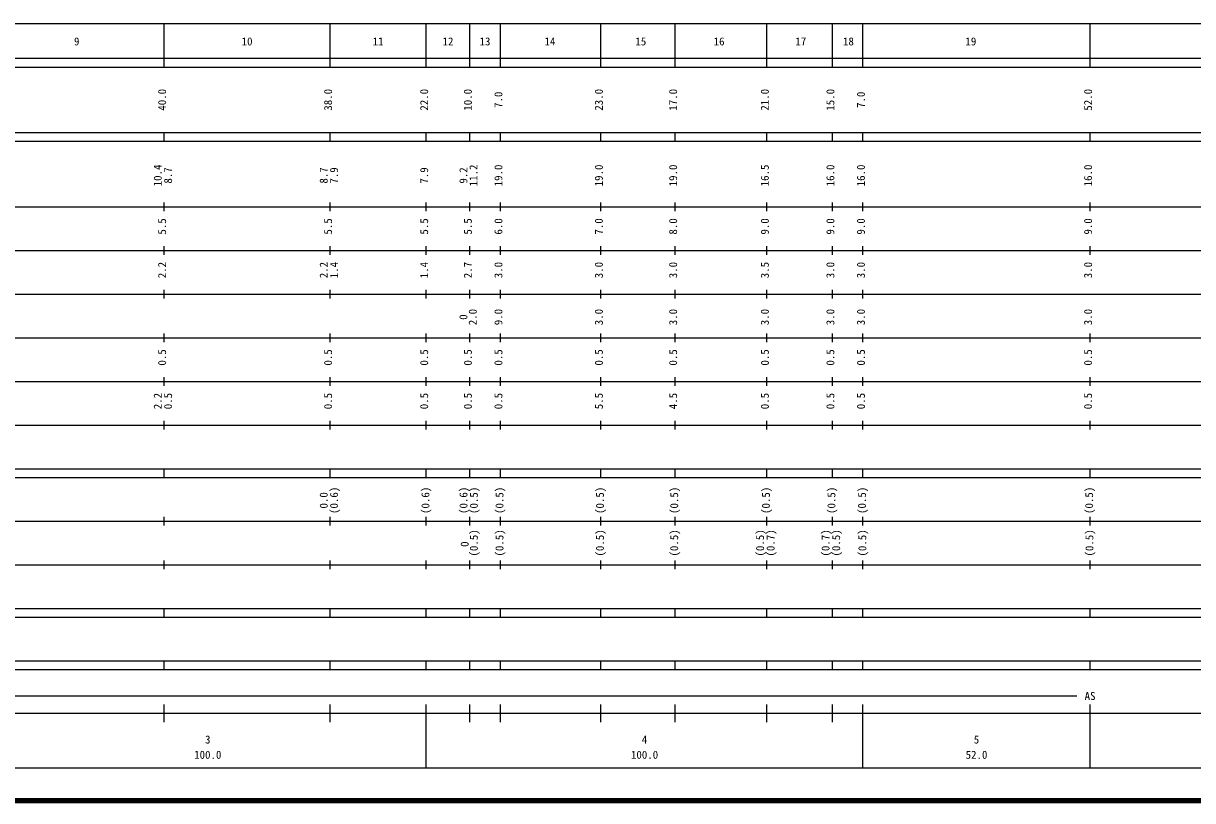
# Model space of a CAD drawing. Units: millimetres on the paper, enlarged 1000 times. Extents: x 40000 to 680000, y 20000 to 380000.
# Drawn here: x 275785 to 543479, y 20000 to 198000 of the extents above; entities that cross this region are included whole.
import ezdxf
from ezdxf.enums import TextEntityAlignment as Align

# ---------------------------------------------------------------- set-up
doc = ezdxf.new("R2010")
doc.units = ezdxf.units.MM
doc.header["$LTSCALE"] = 1000
doc.layers.add('M-TTL', color=2, linetype='Continuous', lineweight=140)
doc.layers.add('M-TTL-BAND', color=7, linetype='Continuous', lineweight=25)
doc.styles.add('ＭＳ ゴシック', font='')
doc.styles.get('ＭＳ ゴシック').set_extended_font_data('MS Gothic')

msp = doc.modelspace()

# ---------------------------------------------------------------- linework, layer by layer
at = {"layer": 'M-TTL'}
msp.add_line((40000, 20000), (680000, 20000), dxfattribs=at)
at = {"layer": 'M-TTL-BAND'}
for p, q in [((68000, 198000), (579000, 198000)), ((308000, 188000), (308000, 198000)), ((346000, 188000), (346000, 198000)), ((368000, 188000), (368000, 198000)), ((378000, 188000), (378000, 198000)), ((385000, 188000), (385000, 198000)), ((408000, 188000), (408000, 198000)), ((425000, 188000), (425000, 198000)), ((446000, 188000), (446000, 198000)), ((461000, 188000), (461000, 198000)), ((468000, 188000), (468000, 198000)), ((520000, 188000), (520000, 198000)), ((40000, 190000), (579000, 190000)), ((40000, 188000), (579000, 188000)), ((40000, 173000), (579000, 173000)), ((308000, 171000), (308000, 173000)), ((346000, 171000), (346000, 173000)), ((368000, 171000), (368000, 173000)), ((378000, 171000), (378000, 173000)), ((385000, 171000), (385000, 173000)), ((408000, 171000), (408000, 173000)), ((425000, 171000), (425000, 173000)), ((446000, 171000), (446000, 173000)), ((461000, 171000), (461000, 173000)), ((468000, 171000), (468000, 173000)), ((520000, 171000), (520000, 173000)), ((40000, 171000), (579000, 171000)), ((40000, 156000), (579000, 156000)), ((308000, 155000), (308000, 157000)), ((346000, 155000), (346000, 157000)), ((368000, 155000), (368000, 157000)), ((378000, 155000), (378000, 157000)), ((385000, 155000), (385000, 157000)), ((408000, 155000), (408000, 157000)), ((425000, 155000), (425000, 157000)), ((446000, 155000), (446000, 157000)), ((461000, 155000), (461000, 157000)), ((468000, 155000), (468000, 157000)), ((520000, 155000), (520000, 157000)), ((46000, 146000), (579000, 146000)), ((308000, 145000), (308000, 147000)), ((346000, 145000), (346000, 147000)), ((368000, 145000), (368000, 147000)), ((378000, 145000), (378000, 147000)), ((385000, 145000), (385000, 147000)), ((408000, 145000), (408000, 147000)), ((425000, 145000), (425000, 147000)), ((446000, 145000), (446000, 147000)), ((461000, 145000), (461000, 147000)), ((468000, 145000), (468000, 147000)), ((520000, 145000), (520000, 147000)), ((308000, 135000), (308000, 137000)), ((346000, 135000), (346000, 137000)), ((368000, 135000), (368000, 137000)), ((378000, 135000), (378000, 137000)), ((385000, 135000), (385000, 137000)), ((408000, 135000), (408000, 137000)), ((425000, 135000), (425000, 137000)), ((446000, 135000), (446000, 137000)), ((461000, 135000), (461000, 137000)), ((468000, 135000), (468000, 137000)), ((52000, 136000), (579000, 136000)), ((46000, 126000), (579000, 126000)), ((308000, 125000), (308000, 127000)), ((346000, 125000), (346000, 127000)), ((368000, 125000), (368000, 127000)), ((378000, 125000), (378000, 127000)), ((385000, 125000), (385000, 127000)), ((408000, 125000), (408000, 127000)), ((425000, 125000), (425000, 127000)), ((446000, 125000), (446000, 127000)), ((461000, 125000), (461000, 127000)), ((468000, 125000), (468000, 127000)), ((520000, 125000), (520000, 127000)), ((520000, 125000), (520000, 127000)), ((52000, 116000), (579000, 116000)), ((308000, 115000), (308000, 117000)), ((346000, 115000), (346000, 117000)), ((368000, 115000), (368000, 117000)), ((378000, 115000), (378000, 117000)), ((385000, 115000), (385000, 117000)), ((408000, 115000), (408000, 117000)), ((425000, 115000), (425000, 117000)), ((446000, 115000), (446000, 117000)), ((461000, 115000), (461000, 117000)), ((468000, 115000), (468000, 117000)), ((520000, 115000), (520000, 117000)), ((520000, 115000), (520000, 117000)), ((46000, 106000), (579000, 106000)), ((308000, 105000), (308000, 107000)), ((346000, 105000), (346000, 107000)), ((368000, 105000), (368000, 107000)), ((378000, 105000), (378000, 107000)), ((385000, 105000), (385000, 107000)), ((408000, 105000), (408000, 107000)), ((425000, 105000), (425000, 107000)), ((446000, 105000), (446000, 107000)), ((461000, 105000), (461000, 107000)), ((468000, 105000), (468000, 107000)), ((520000, 105000), (520000, 107000)), ((40000, 96000), (579000, 96000)), ((40000, 94000), (579000, 94000)), ((308000, 94000), (308000, 96000)), ((346000, 94000), (346000, 96000)), ((368000, 94000), (368000, 96000)), ((378000, 94000), (378000, 96000)), ((385000, 94000), (385000, 96000)), ((408000, 94000), (408000, 96000)), ((425000, 94000), (425000, 96000)), ((446000, 94000), (446000, 96000)), ((461000, 94000), (461000, 96000)), ((468000, 94000), (468000, 96000)), ((520000, 94000), (520000, 96000)), ((49000, 84000), (579000, 84000)), ((308000, 83000), (308000, 85000)), ((346000, 83000), (346000, 85000)), ((368000, 83000), (368000, 85000)), ((378000, 83000), (378000, 85000)), ((385000, 83000), (385000, 85000)), ((408000, 83000), (408000, 85000)), ((425000, 83000), (425000, 85000)), ((446000, 83000), (446000, 85000)), ((461000, 83000), (461000, 85000)), ((468000, 83000), (468000, 85000)), ((520000, 83000), (520000, 85000)), ((520000, 83000), (520000, 85000)), ((308000, 73000), (308000, 75000)), ((346000, 73000), (346000, 75000)), ((368000, 73000), (368000, 75000)), ((378000, 73000), (378000, 75000)), ((385000, 73000), (385000, 75000)), ((408000, 73000), (408000, 75000)), ((425000, 73000), (425000, 75000)), ((446000, 73000), (446000, 75000)), ((461000, 73000), (461000, 75000)), ((468000, 73000), (468000, 75000)), ((520000, 73000), (520000, 75000)), ((40000, 74000), (579000, 74000)), ((40000, 64000), (579000, 64000)), ((40000, 62000), (579000, 62000)), ((308000, 62000), (308000, 64000)), ((346000, 62000), (346000, 64000)), ((368000, 62000), (368000, 64000)), ((378000, 62000), (378000, 64000)), ((385000, 62000), (385000, 64000)), ((408000, 62000), (408000, 64000)), ((425000, 62000), (425000, 64000)), ((446000, 62000), (446000, 64000)), ((461000, 62000), (461000, 64000)), ((468000, 62000), (468000, 64000)), ((520000, 62000), (520000, 64000)), ((40000, 52000), (579000, 52000)), ((308000, 50000), (308000, 52000)), ((346000, 50000), (346000, 52000)), ((368000, 50000), (368000, 52000)), ((378000, 50000), (378000, 52000)), ((385000, 50000), (385000, 52000)), ((408000, 50000), (408000, 52000)), ((425000, 50000), (425000, 52000)), ((446000, 50000), (446000, 52000)), ((461000, 50000), (461000, 52000)), ((468000, 50000), (468000, 52000)), ((520000, 50000), (520000, 52000)), ((40000, 50000), (579000, 50000)), ((71000, 44000), (517000, 44000)), ((308000, 38000), (308000, 42000)), ((346000, 38000), (346000, 42000)), ((368000, 27500), (368000, 42000)), ((378000, 38000), (378000, 42000)), ((385000, 38000), (385000, 42000)), ((408000, 38000), (408000, 42000)), ((425000, 38000), (425000, 42000)), ((446000, 38000), (446000, 42000)), ((461000, 38000), (461000, 42000)), ((468000, 27500), (468000, 42000)), ((520000, 27500), (520000, 42000)), ((40000, 40000), (579000, 40000)), ((68000, 27500), (579000, 27500))]:
    msp.add_line(p, q, dxfattribs=at)

# ---------------------------------------------------------------- texts
at = {"layer": 'M-TTL-BAND', "style": 'ＭＳ ゴシック'}
for s, p in [('9', (288000, 192405)), ('10', (327000, 192405)), ('11', (357000, 192405)), ('12', (373000, 192405)), ('13', (381471, 192405)), ('14', (396346, 192405)), ('15', (417149, 192405)), ('16', (435072, 192405)), ('17', (453777, 192405)), ('18', (464684, 192405)), ('19', (492709, 192405)), ('AS', (520000, 42500)), ('3', (318000, 32523)), ('4', (418000, 32523)), ('5', (494000, 32523)), ('100.0', (318000, 29033)), ('100.0', (418000, 29033)), ('52.0', (494000, 29033))]:
    msp.add_text(s, height=1833, dxfattribs=at).set_placement(p, align=Align.BOTTOM_CENTER)
for s, p in [('40.0', (309000, 180500)), ('38.0', (347000, 180500)), ('22.0', (369000, 180500)), ('10.0', (379000, 180500)), ('7.0', (386000, 180500)), ('23.0', (409000, 180500)), ('17.0', (426000, 180500)), ('21.0', (447000, 180500)), ('15.0', (462000, 180500)), ('7.0', (469000, 180500)), ('52.0', (521000, 180500)), ('10.4', (308000, 163174)), ('8.7', (310370, 163174)), ('8.7', (346000, 163174)), ('7.9', (348370, 163174)), ('7.9', (369000, 163174)), ('9.2', (377982, 163174)), ('11.2', (380297, 163174)), ('19.0', (386000, 163174)), ('19.0', (409000, 163174)), ('19.0', (426000, 163174)), ('16.5', (447000, 163174)), ('16.0', (462000, 163174)), ('16.0', (469000, 163174)), ('16.0', (521000, 163174)), ('5.5', (309000, 151500)), ('5.5', (347000, 151500)), ('5.5', (369000, 151500)), ('5.5', (379000, 151500)), ('6.0', (386000, 151500)), ('7.0', (409000, 151500)), ('8.0', (426000, 151500)), ('9.0', (447000, 151500)), ('9.0', (462000, 151500)), ('9.0', (469000, 151500)), ('9.0', (521000, 151500)), ('2.2', (309000, 141500)), ('2.2', (346000, 141500)), ('1.4', (348370, 141500)), ('1.4', (369000, 141500)), ('2.7', (379000, 141500)), ('3.0', (386000, 141500)), ('3.0', (409000, 141500)), ('3.0', (426000, 141500)), ('3.5', (447000, 141500)), ('3.0', (462000, 141500)), ('3.0', (469000, 141500)), ('3.0', (521000, 141500)), ('0', (377982, 130739)), ('2.0', (380119, 130739)), ('9.0', (386000, 130739)), ('3.0', (409000, 130739)), ('3.0', (426000, 130739)), ('3.0', (447000, 130739)), ('3.0', (462000, 130739)), ('3.0', (469000, 130739)), ('3.0', (521000, 130739)), ('0.5', (309000, 121500)), ('0.5', (347000, 121500)), ('0.5', (369000, 121500)), ('0.5', (379000, 121500)), ('0.5', (386000, 121500)), ('0.5', (409000, 121500)), ('0.5', (426000, 121500)), ('0.5', (447000, 121500)), ('0.5', (462000, 121500)), ('0.5', (469000, 121500)), ('0.5', (521000, 121500)), ('2.2', (308000, 111500)), ('0.5', (310370, 111500)), ('0.5', (347000, 111500)), ('0.5', (369000, 111500)), ('0.5', (379000, 111500)), ('0.5', (386000, 111500)), ('5.5', (409000, 111500)), ('4.5', (426000, 111500)), ('0.5', (447000, 111500)), ('0.5', (462000, 111500)), ('0.5', (469000, 111500)), ('0.5', (521000, 111500)), ('(0.6)', (348370, 88764)), ('(0.6)', (369290, 88764)), ('(0.6)', (378000, 88764)), ('(0.5)', (380370, 88764)), ('(0.5)', (386243, 88764)), ('(0.5)', (409243, 88764)), ('(0.5)', (426243, 88764)), ('(0.5)', (447243, 88764)), ('(0.5)', (462243, 88764)), ('(0.5)', (469243, 88764)), ('(0.5)', (521243, 88764)), ('0.0', (346000, 88764)), ('(0.5)', (380370, 79017)), ('(0.5)', (386243, 79017)), ('(0.5)', (409243, 79017)), ('(0.5)', (426243, 79017)), ('(0.5)', (445899, 79017)), ('(0.7)', (448321, 79017)), ('(0.7)', (460899, 79017)), ('(0.5)', (463321, 79017)), ('(0.5)', (469314, 79017)), ('(0.5)', (521314, 79017)), ('0', (378265, 78732))]:
    msp.add_text(s, height=1833, rotation=90, dxfattribs=at).set_placement(p, align=Align.BOTTOM_CENTER)

doc.saveas('drawing.dxf')
